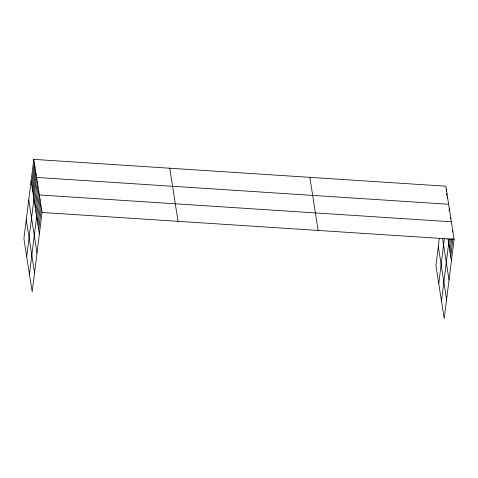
<?xml version="1.0" encoding="UTF-8"?>
<svg xmlns="http://www.w3.org/2000/svg" width="478" height="478" viewBox="0 0 478 478"><rect width="100%" height="100%" fill="white"/><g stroke="black" fill="none" stroke-linecap="round" stroke-linejoin="round"><path stroke-width="0.72" d="M33.783 159.371L23.9 238.695L32.181 291.801L42.064 212.471L33.783 159.371L445.819 186.199L454.1 239.305L444.217 318.629L435.936 265.529L439.306 238.474M31.656 184.562L34.344 162.98M32.217 188.177L34.906 166.595M32.785 191.786L35.468 170.204M33.346 195.394L36.035 173.813M26.714 256.752L36.597 177.428L448.633 204.255M34.589 203.389L37.278 181.807M35.276 207.769L37.965 186.187M35.958 212.148L38.646 190.567M29.451 274.276L39.327 194.946L451.369 221.78M37.326 220.914L40.015 199.332M38.007 225.293L40.696 203.712M38.694 229.673L41.377 208.091M446.201 191.254L446.38 189.814M446.673 195.58L446.942 193.423M447.33 198.472L447.51 197.032M438.756 283.579L444.361 238.54M449.051 210.792L449.32 208.635M450.503 218.834L450.682 217.4M441.487 301.104L449.218 239.042M449.362 247.741L450.437 239.108M450.043 252.121L451.746 238.456M452.552 231.979L452.732 230.539M450.73 256.501L452.971 238.516M42.064 212.471L454.1 239.305M447.994 238.982L451.411 260.886M442.556 238.391L449.039 279.941M438.308 246.469L446.595 299.575M309.846 177.35L318.127 230.45M169.756 168.226L178.037 221.326M31.094 180.953L39.375 234.053M28.722 200.007L37.003 253.107M26.272 219.641L34.553 272.741"/></g></svg>
